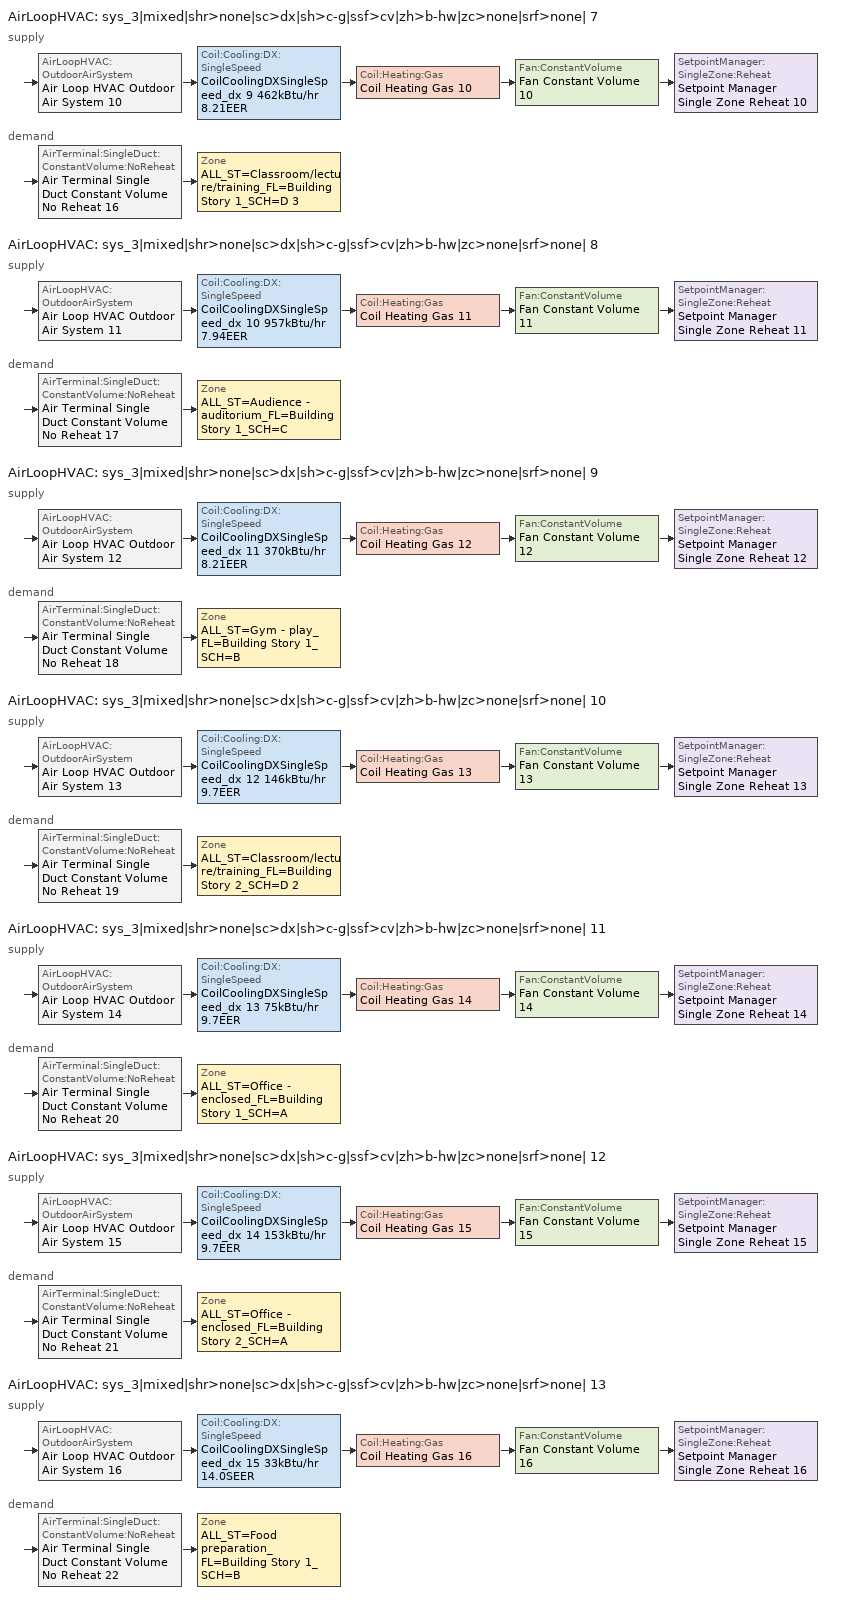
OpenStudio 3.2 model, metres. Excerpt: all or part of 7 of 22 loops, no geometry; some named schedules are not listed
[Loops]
AirLoopHVAC 'sys_3|mixed|shr>none|sc>dx|sh>c-g|ssf>cv|zh>b-hw|zc>none|srf>none| 7'
 supply: AirLoopHVAC:OutdoorAirSystem 'Air Loop HVAC Outdoor Air System 10' > Coil:Cooling:DX:SingleSpeed 'CoilCoolingDXSingleSpeed_dx 9 462kBtu/hr 8.21EER' > Coil:Heating:Gas 'Coil Heating Gas 10' > Fan:ConstantVolume 'Fan Constant Volume 10' > SetpointManager:SingleZone:Reheat 'Setpoint Manager Single Zone Reheat 10'
 demand: AirTerminal:SingleDuct:ConstantVolume:NoReheat 'Air Terminal Single Duct Constant Volume No Reheat 16' > Zone 'ALL_ST=Classroom/lecture/training_FL=Building Story 1_SCH=D 3'
AirLoopHVAC 'sys_3|mixed|shr>none|sc>dx|sh>c-g|ssf>cv|zh>b-hw|zc>none|srf>none| 8'
 supply: AirLoopHVAC:OutdoorAirSystem 'Air Loop HVAC Outdoor Air System 11' > Coil:Cooling:DX:SingleSpeed 'CoilCoolingDXSingleSpeed_dx 10 957kBtu/hr 7.94EER' > Coil:Heating:Gas 'Coil Heating Gas 11' > Fan:ConstantVolume 'Fan Constant Volume 11' > SetpointManager:SingleZone:Reheat 'Setpoint Manager Single Zone Reheat 11'
 demand: AirTerminal:SingleDuct:ConstantVolume:NoReheat 'Air Terminal Single Duct Constant Volume No Reheat 17' > Zone 'ALL_ST=Audience - auditorium_FL=Building Story 1_SCH=C'
AirLoopHVAC 'sys_3|mixed|shr>none|sc>dx|sh>c-g|ssf>cv|zh>b-hw|zc>none|srf>none| 9'
 supply: AirLoopHVAC:OutdoorAirSystem 'Air Loop HVAC Outdoor Air System 12' > Coil:Cooling:DX:SingleSpeed 'CoilCoolingDXSingleSpeed_dx 11 370kBtu/hr 8.21EER' > Coil:Heating:Gas 'Coil Heating Gas 12' > Fan:ConstantVolume 'Fan Constant Volume 12' > SetpointManager:SingleZone:Reheat 'Setpoint Manager Single Zone Reheat 12'
 demand: AirTerminal:SingleDuct:ConstantVolume:NoReheat 'Air Terminal Single Duct Constant Volume No Reheat 18' > Zone 'ALL_ST=Gym - play_FL=Building Story 1_SCH=B'
AirLoopHVAC 'sys_3|mixed|shr>none|sc>dx|sh>c-g|ssf>cv|zh>b-hw|zc>none|srf>none| 10'
 supply: AirLoopHVAC:OutdoorAirSystem 'Air Loop HVAC Outdoor Air System 13' > Coil:Cooling:DX:SingleSpeed 'CoilCoolingDXSingleSpeed_dx 12 146kBtu/hr 9.7EER' > Coil:Heating:Gas 'Coil Heating Gas 13' > Fan:ConstantVolume 'Fan Constant Volume 13' > SetpointManager:SingleZone:Reheat 'Setpoint Manager Single Zone Reheat 13'
 demand: AirTerminal:SingleDuct:ConstantVolume:NoReheat 'Air Terminal Single Duct Constant Volume No Reheat 19' > Zone 'ALL_ST=Classroom/lecture/training_FL=Building Story 2_SCH=D 2'
AirLoopHVAC 'sys_3|mixed|shr>none|sc>dx|sh>c-g|ssf>cv|zh>b-hw|zc>none|srf>none| 11'
 supply: AirLoopHVAC:OutdoorAirSystem 'Air Loop HVAC Outdoor Air System 14' > Coil:Cooling:DX:SingleSpeed 'CoilCoolingDXSingleSpeed_dx 13 75kBtu/hr 9.7EER' > Coil:Heating:Gas 'Coil Heating Gas 14' > Fan:ConstantVolume 'Fan Constant Volume 14' > SetpointManager:SingleZone:Reheat 'Setpoint Manager Single Zone Reheat 14'
 demand: AirTerminal:SingleDuct:ConstantVolume:NoReheat 'Air Terminal Single Duct Constant Volume No Reheat 20' > Zone 'ALL_ST=Office - enclosed_FL=Building Story 1_SCH=A'
AirLoopHVAC 'sys_3|mixed|shr>none|sc>dx|sh>c-g|ssf>cv|zh>b-hw|zc>none|srf>none| 12'
 supply: AirLoopHVAC:OutdoorAirSystem 'Air Loop HVAC Outdoor Air System 15' > Coil:Cooling:DX:SingleSpeed 'CoilCoolingDXSingleSpeed_dx 14 153kBtu/hr 9.7EER' > Coil:Heating:Gas 'Coil Heating Gas 15' > Fan:ConstantVolume 'Fan Constant Volume 15' > SetpointManager:SingleZone:Reheat 'Setpoint Manager Single Zone Reheat 15'
 demand: AirTerminal:SingleDuct:ConstantVolume:NoReheat 'Air Terminal Single Duct Constant Volume No Reheat 21' > Zone 'ALL_ST=Office - enclosed_FL=Building Story 2_SCH=A'
AirLoopHVAC 'sys_3|mixed|shr>none|sc>dx|sh>c-g|ssf>cv|zh>b-hw|zc>none|srf>none| 13'
 supply: AirLoopHVAC:OutdoorAirSystem 'Air Loop HVAC Outdoor Air System 16' > Coil:Cooling:DX:SingleSpeed 'CoilCoolingDXSingleSpeed_dx 15 33kBtu/hr 14.0SEER' > Coil:Heating:Gas 'Coil Heating Gas 16' > Fan:ConstantVolume 'Fan Constant Volume 16' > SetpointManager:SingleZone:Reheat 'Setpoint Manager Single Zone Reheat 16'
 demand: AirTerminal:SingleDuct:ConstantVolume:NoReheat 'Air Terminal Single Duct Constant Volume No Reheat 22' > Zone 'ALL_ST=Food preparation_FL=Building Story 1_SCH=B'
[Sizing:Zone] Zone Cooling Design Supply Air Temperature Input Method=TemperatureDifference; Zone Cooling Design Supply Air Temperature {C}=14; Zone Cooling Design Supply Air Temperature Difference {deltaC}=11; Zone Heating Design Supply Air Temperature Input Method=TemperatureDifference; Zone Heating Design Supply Air Temperature {C}=40; Zone Heating Design Supply Air Temperature Difference {deltaC}=21; Zone Cooling Design Supply Air Humidity Ratio {kg-H2O/kg-air}=0.0085; Zone Heating Design Supply Air Humidity Ratio {kg-H2O/kg-air}=0.008; Zone Heating Sizing Factor=1.3; Zone Cooling Sizing Factor=1.1; Cooling Design Air Flow Method=DesignDay; Heating Design Air Flow Method=DesignDay; Account for Dedicated Outdoor Air System=No; Dedicated Outdoor Air System Control Strategy=NeutralSupplyAir; Dedicated Outdoor Air Low Setpoint Temperature for Design {C}=autosize; Dedicated Outdoor Air High Setpoint Temperature for Design {C}=autosize
ALL_ST=Classroom/lecture/training_FL=Building Story 1_SCH=D 3; ALL_ST=Audience - auditorium_FL=Building Story 1_SCH=C; ALL_ST=Gym - play_FL=Building Story 1_SCH=B; ALL_ST=Classroom/lecture/training_FL=Building Story 2_SCH=D 2; ALL_ST=Office - enclosed_FL=Building Story 1_SCH=A; ALL_ST=Office - enclosed_FL=Building Story 2_SCH=A; ALL_ST=Food preparation_FL=Building Story 1_SCH=B
[Zone equipment]
ALL_ST=Classroom/lecture/training_FL=Building Story 1_SCH=D 3: Zone HVAC Baseboard Convective Water 16, Air Terminal Single Duct Constant Volume No Reheat 16
ALL_ST=Audience - auditorium_FL=Building Story 1_SCH=C: Zone HVAC Baseboard Convective Water 17, Air Terminal Single Duct Constant Volume No Reheat 17
ALL_ST=Gym - play_FL=Building Story 1_SCH=B: Zone HVAC Baseboard Convective Water 18, Air Terminal Single Duct Constant Volume No Reheat 18
ALL_ST=Classroom/lecture/training_FL=Building Story 2_SCH=D 2: Zone HVAC Baseboard Convective Water 19, Air Terminal Single Duct Constant Volume No Reheat 19
ALL_ST=Office - enclosed_FL=Building Story 1_SCH=A: Zone HVAC Baseboard Convective Water 20, Air Terminal Single Duct Constant Volume No Reheat 20
ALL_ST=Office - enclosed_FL=Building Story 2_SCH=A: Zone HVAC Baseboard Convective Water 21, Air Terminal Single Duct Constant Volume No Reheat 21
ALL_ST=Food preparation_FL=Building Story 1_SCH=B: Zone HVAC Baseboard Convective Water 22, Air Terminal Single Duct Constant Volume No Reheat 22
[AirLoopHVAC] Design Supply Air Flow Rate {m3/s}=autosize; Design Return Air Flow Fraction of Supply Air Flow=1
Name | Availability Schedule
sys_3|mixed|shr>none|sc>dx|sh>c-g|ssf>cv|zh>b-hw|zc>none|srf>none| 7 | sys_3|mixed|shr>none|sc>dx|sh>c-g|ssf>cv|zh>b-hw|zc>none|srf>none| 7 Occ Sch
sys_3|mixed|shr>none|sc>dx|sh>c-g|ssf>cv|zh>b-hw|zc>none|srf>none| 8 | sys_3|mixed|shr>none|sc>dx|sh>c-g|ssf>cv|zh>b-hw|zc>none|srf>none| 8 Occ Sch
sys_3|mixed|shr>none|sc>dx|sh>c-g|ssf>cv|zh>b-hw|zc>none|srf>none| 9 | sys_3|mixed|shr>none|sc>dx|sh>c-g|ssf>cv|zh>b-hw|zc>none|srf>none| 9 Occ Sch
sys_3|mixed|shr>none|sc>dx|sh>c-g|ssf>cv|zh>b-hw|zc>none|srf>none| 10 | sys_3|mixed|shr>none|sc>dx|sh>c-g|ssf>cv|zh>b-hw|zc>none|srf>none| 10 Occ Sch
sys_3|mixed|shr>none|sc>dx|sh>c-g|ssf>cv|zh>b-hw|zc>none|srf>none| 11 | sys_3|mixed|shr>none|sc>dx|sh>c-g|ssf>cv|zh>b-hw|zc>none|srf>none| 11 Occ Sch
sys_3|mixed|shr>none|sc>dx|sh>c-g|ssf>cv|zh>b-hw|zc>none|srf>none| 12 | sys_3|mixed|shr>none|sc>dx|sh>c-g|ssf>cv|zh>b-hw|zc>none|srf>none| 12 Occ Sch
sys_3|mixed|shr>none|sc>dx|sh>c-g|ssf>cv|zh>b-hw|zc>none|srf>none| 13 | sys_3|mixed|shr>none|sc>dx|sh>c-g|ssf>cv|zh>b-hw|zc>none|srf>none| 13 Occ Sch
[Sizing:System] Type of Load to Size On=Sensible; Design Outdoor Air Flow Rate {m3/s}=Autosize; Central Heating Maximum System Air Flow Ratio=1; Preheat Design Temperature {C}=7; Preheat Design Humidity Ratio {kg-H2O/kg-Air}=0.008; Precool Design Temperature {C}=13; Precool Design Humidity Ratio {kg-H2O/kg-Air}=0.008; Central Cooling Design Supply Air Temperature {C}=13; Central Heating Design Supply Air Temperature {C}=43; Sizing Option=NonCoincident; 100% Outdoor Air in Cooling=No; 100% Outdoor Air in Heating=No; Central Cooling Design Supply Air Humidity Ratio {kg-H2O/kg-Air}=0.0085; Central Heating Design Supply Air Humidity Ratio {kg-H2O/kg-Air}=0.008; Cooling Design Air Flow Method=DesignDay; Cooling Design Air Flow Rate {m3/s}=0; Heating Design Air Flow Method=DesignDay; Heating Design Air Flow Rate {m3/s}=0; System Outdoor Air Method=ZoneSum; Zone Maximum Outdoor Air Fraction=1; Cooling Supply Air Flow Rate Per Floor Area {m3/s-m2}=0.00996765; Cooling Fraction of Autosized Cooling Supply Air Flow Rate=1; Cooling Supply Air Flow Rate Per Unit Cooling Capacity {m3/s-W}=3.94755e-05; Heating Supply Air Flow Rate Per Floor Area {m3/s-m2}=0.00996765; Heating Fraction of Autosized Heating Supply Air Flow Rate=1; Heating Fraction of Autosized Cooling Supply Air Flow Rate=1; Heating Supply Air Flow Rate Per Unit Heating Capacity {m3/s-W}=3.15882e-05; Cooling Design Capacity Method=CoolingDesignCapacity; Cooling Design Capacity {W}=autosize; Cooling Design Capacity Per Floor Area {W/m2}=234.7; Fraction of Autosized Cooling Design Capacity=1; Heating Design Capacity Method=HeatingDesignCapacity; Heating Design Capacity {W}=autosize; Heating Design Capacity Per Floor Area {W/m2}=157; Fraction of Autosized Heating Design Capacity=1; Central Cooling Capacity Control Method=OnOff
sys_3|mixed|shr>none|sc>dx|sh>c-g|ssf>cv|zh>b-hw|zc>none|srf>none| 7; sys_3|mixed|shr>none|sc>dx|sh>c-g|ssf>cv|zh>b-hw|zc>none|srf>none| 8; sys_3|mixed|shr>none|sc>dx|sh>c-g|ssf>cv|zh>b-hw|zc>none|srf>none| 9; sys_3|mixed|shr>none|sc>dx|sh>c-g|ssf>cv|zh>b-hw|zc>none|srf>none| 10; sys_3|mixed|shr>none|sc>dx|sh>c-g|ssf>cv|zh>b-hw|zc>none|srf>none| 11; sys_3|mixed|shr>none|sc>dx|sh>c-g|ssf>cv|zh>b-hw|zc>none|srf>none| 12; sys_3|mixed|shr>none|sc>dx|sh>c-g|ssf>cv|zh>b-hw|zc>none|srf>none| 13
[Fan:ConstantVolume] Availability Schedule=Always On Discrete; Fan Total Efficiency=0.39975; Pressure Rise {Pa}=640; Maximum Flow Rate {m3/s}=AutoSize; Motor Efficiency=0.615
Fan Constant Volume 10; Fan Constant Volume 11; Fan Constant Volume 12; Fan Constant Volume 13; Fan Constant Volume 14; Fan Constant Volume 15; Fan Constant Volume 16
[Coil:Cooling:DX:SingleSpeed] Availability Schedule=Always On Discrete; Rated Total Cooling Capacity {W}=autosize; Rated Sensible Heat Ratio=autosize; Rated Air Flow Rate {m3/s}=autosize; Rated Evaporator Fan Power Per Volume Flow Rate {W/(m3/s)}=773.3; Total Cooling Capacity Function of Temperature Curve=DXCOOL-NECB2011-REF-CAPFT; Total Cooling Capacity Function of Flow Fraction Curve=DXCOOL-NECB2011-REF-CAPFFLOW; Energy Input Ratio Function of Temperature Curve=DXCOOL-NECB2011-REF-COOLEIRFT; Energy Input Ratio Function of Flow Fraction Curve=DXCOOL-NECB2011-REF-COOLEIRFFLOW; Part Load Fraction Correlation Curve=DXCOOL-NECB2011-REF-COOLPLFFPLR; Minimum Outdoor Dry-Bulb Temperature for Compressor Operation {C}=-25; Condenser Type=AirCooled; Evaporative Condenser Effectiveness=0; Evaporative Condenser Air Flow Rate {m3/s}=Autosize; Evaporative Condenser Pump Rated Power Consumption {W}=Autosize; Crankcase Heater Capacity {W}=0; Maximum Outdoor Dry-Bulb Temperature for Crankcase Heater Operation {C}=0; Basin Heater Capacity {W/K}=0; Basin Heater Setpoint Temperature {C}=10
Name | Rated COP {W/W}
CoilCoolingDXSingleSpeed_dx 9 462kBtu/hr 8.21EER; CoilCoolingDXSingleSpeed_dx 11 370kBtu/hr 8.21EER | 2.8699
CoilCoolingDXSingleSpeed_dx 10 957kBtu/hr 7.94EER | 2.78
CoilCoolingDXSingleSpeed_dx 12 146kBtu/hr 9.7EER; CoilCoolingDXSingleSpeed_dx 13 75kBtu/hr 9.7EER; CoilCoolingDXSingleSpeed_dx 14 153kBtu/hr 9.7EER | 3.36599
CoilCoolingDXSingleSpeed_dx 15 33kBtu/hr 14.0SEER | 4.11713
[Coil:Heating:Gas] Availability Schedule=Always On Discrete; Nominal Capacity {W}=AutoSize; Parasitic Electric Load {W}=0; Part Load Fraction Correlation Curve=FURNACE-EFFPLR-NECB2011; Parasitic Gas Load {W}=0
Name | Gas Burner Efficiency
Coil Heating Gas 10; Coil Heating Gas 11; Coil Heating Gas 12 | 0.81
Coil Heating Gas 13; Coil Heating Gas 14; Coil Heating Gas 15; Coil Heating Gas 16 | 0.924
[Controller:OutdoorAir] Minimum Outdoor Air Flow Rate {m3/s}=autosize; Maximum Outdoor Air Flow Rate {m3/s}=Autosize; Economizer Control Action Type=ModulateFlow; Lockout Type=NoLockout; Minimum Limit Type=FixedMinimum; High Humidity Control=No; Heat Recovery Bypass Control Type=BypassWhenWithinEconomizerLimits
Name | Economizer Control Type | Minimum Outdoor Air Schedule | Controller Mechanical Ventilation | Economizer Maximum Limit Dry-Bulb Temperature {C} | Economizer Maximum Limit Enthalpy {J/kg} | Economizer Minimum Limit Dry-Bulb Temperature {C}
Controller Outdoor Air 10 | DifferentialEnthalpy | sys_3|mixed|shr>none|sc>dx|sh>c-g|ssf>cv|zh>b-hw|zc>none|srf>none| 7 Occ Sch | Controller Mechanical Ventilation 10
Controller Outdoor Air 11 | DifferentialEnthalpy | sys_3|mixed|shr>none|sc>dx|sh>c-g|ssf>cv|zh>b-hw|zc>none|srf>none| 8 Occ Sch | Controller Mechanical Ventilation 11
Controller Outdoor Air 12 | DifferentialEnthalpy | sys_3|mixed|shr>none|sc>dx|sh>c-g|ssf>cv|zh>b-hw|zc>none|srf>none| 9 Occ Sch | Controller Mechanical Ventilation 12
Controller Outdoor Air 13 | DifferentialEnthalpy | sys_3|mixed|shr>none|sc>dx|sh>c-g|ssf>cv|zh>b-hw|zc>none|srf>none| 10 Occ Sch | Controller Mechanical Ventilation 13
Controller Outdoor Air 14 | DifferentialEnthalpy | sys_3|mixed|shr>none|sc>dx|sh>c-g|ssf>cv|zh>b-hw|zc>none|srf>none| 11 Occ Sch | Controller Mechanical Ventilation 14
Controller Outdoor Air 15 | DifferentialEnthalpy | sys_3|mixed|shr>none|sc>dx|sh>c-g|ssf>cv|zh>b-hw|zc>none|srf>none| 12 Occ Sch | Controller Mechanical Ventilation 15
Controller Outdoor Air 16 | NoEconomizer | sys_3|mixed|shr>none|sc>dx|sh>c-g|ssf>cv|zh>b-hw|zc>none|srf>none| 13 Occ Sch | Controller Mechanical Ventilation 16 | 28 | 64000 | -100
[Controller:MechanicalVentilation] Availability Schedule=Always On Discrete; System Outdoor Air Method=ZoneSum
Controller Mechanical Ventilation 10; Controller Mechanical Ventilation 11; Controller Mechanical Ventilation 12; Controller Mechanical Ventilation 13; Controller Mechanical Ventilation 14; Controller Mechanical Ventilation 15; Controller Mechanical Ventilation 16
[AirLoopHVAC:OutdoorAirSystem]
Name | Controller
Air Loop HVAC Outdoor Air System 10 | Controller Outdoor Air 10
Air Loop HVAC Outdoor Air System 11 | Controller Outdoor Air 11
Air Loop HVAC Outdoor Air System 12 | Controller Outdoor Air 12
Air Loop HVAC Outdoor Air System 13 | Controller Outdoor Air 13
Air Loop HVAC Outdoor Air System 14 | Controller Outdoor Air 14
Air Loop HVAC Outdoor Air System 15 | Controller Outdoor Air 15
Air Loop HVAC Outdoor Air System 16 | Controller Outdoor Air 16
[SetpointManager:SingleZone:Reheat] Minimum Supply Air Temperature {C}=13; Maximum Supply Air Temperature {C}=43
Name | Control Zone
Setpoint Manager Single Zone Reheat 10 | ALL_ST=Classroom/lecture/training_FL=Building Story 1_SCH=D 3
Setpoint Manager Single Zone Reheat 11 | ALL_ST=Audience - auditorium_FL=Building Story 1_SCH=C
Setpoint Manager Single Zone Reheat 12 | ALL_ST=Gym - play_FL=Building Story 1_SCH=B
Setpoint Manager Single Zone Reheat 13 | ALL_ST=Classroom/lecture/training_FL=Building Story 2_SCH=D 2
Setpoint Manager Single Zone Reheat 14 | ALL_ST=Office - enclosed_FL=Building Story 1_SCH=A
Setpoint Manager Single Zone Reheat 15 | ALL_ST=Office - enclosed_FL=Building Story 2_SCH=A
Setpoint Manager Single Zone Reheat 16 | ALL_ST=Food preparation_FL=Building Story 1_SCH=B
[AirTerminal:SingleDuct:ConstantVolume:NoReheat] Availability Schedule=Always On Discrete; Maximum Air Flow Rate {m3/s}=AutoSize
Air Terminal Single Duct Constant Volume No Reheat 16; Air Terminal Single Duct Constant Volume No Reheat 17; Air Terminal Single Duct Constant Volume No Reheat 18; Air Terminal Single Duct Constant Volume No Reheat 19; Air Terminal Single Duct Constant Volume No Reheat 20; Air Terminal Single Duct Constant Volume No Reheat 21; Air Terminal Single Duct Constant Volume No Reheat 22
[Schedule:Ruleset]
Name | Default Day Schedule | Summer Design Day Schedule | Winter Design Day Schedule
sys_3|mixed|shr>none|sc>dx|sh>c-g|ssf>cv|zh>b-hw|zc>none|srf>none| 10 Occ Sch | sys_3|mixed|shr>none|sc>dx|sh>c-g|ssf>cv|zh>b-hw|zc>none|srf>none| 10 Occ Sch Default | sys_3|mixed|shr>none|sc>dx|sh>c-g|ssf>cv|zh>b-hw|zc>none|srf>none| 10 Occ Sch Summer Design Day | sys_3|mixed|shr>none|sc>dx|sh>c-g|ssf>cv|zh>b-hw|zc>none|srf>none| 10 Occ Sch Winter Design Day
sys_3|mixed|shr>none|sc>dx|sh>c-g|ssf>cv|zh>b-hw|zc>none|srf>none| 11 Occ Sch | sys_3|mixed|shr>none|sc>dx|sh>c-g|ssf>cv|zh>b-hw|zc>none|srf>none| 11 Occ Sch Default | sys_3|mixed|shr>none|sc>dx|sh>c-g|ssf>cv|zh>b-hw|zc>none|srf>none| 11 Occ Sch Summer Design Day | sys_3|mixed|shr>none|sc>dx|sh>c-g|ssf>cv|zh>b-hw|zc>none|srf>none| 11 Occ Sch Winter Design Day
sys_3|mixed|shr>none|sc>dx|sh>c-g|ssf>cv|zh>b-hw|zc>none|srf>none| 12 Occ Sch | sys_3|mixed|shr>none|sc>dx|sh>c-g|ssf>cv|zh>b-hw|zc>none|srf>none| 12 Occ Sch Default | sys_3|mixed|shr>none|sc>dx|sh>c-g|ssf>cv|zh>b-hw|zc>none|srf>none| 12 Occ Sch Summer Design Day | sys_3|mixed|shr>none|sc>dx|sh>c-g|ssf>cv|zh>b-hw|zc>none|srf>none| 12 Occ Sch Winter Design Day
sys_3|mixed|shr>none|sc>dx|sh>c-g|ssf>cv|zh>b-hw|zc>none|srf>none| 13 Occ Sch | sys_3|mixed|shr>none|sc>dx|sh>c-g|ssf>cv|zh>b-hw|zc>none|srf>none| 13 Occ Sch Default | sys_3|mixed|shr>none|sc>dx|sh>c-g|ssf>cv|zh>b-hw|zc>none|srf>none| 13 Occ Sch Summer Design Day | sys_3|mixed|shr>none|sc>dx|sh>c-g|ssf>cv|zh>b-hw|zc>none|srf>none| 13 Occ Sch Winter Design Day
sys_3|mixed|shr>none|sc>dx|sh>c-g|ssf>cv|zh>b-hw|zc>none|srf>none| 7 Occ Sch | sys_3|mixed|shr>none|sc>dx|sh>c-g|ssf>cv|zh>b-hw|zc>none|srf>none| 7 Occ Sch Default | sys_3|mixed|shr>none|sc>dx|sh>c-g|ssf>cv|zh>b-hw|zc>none|srf>none| 7 Occ Sch Summer Design Day | sys_3|mixed|shr>none|sc>dx|sh>c-g|ssf>cv|zh>b-hw|zc>none|srf>none| 7 Occ Sch Winter Design Day
sys_3|mixed|shr>none|sc>dx|sh>c-g|ssf>cv|zh>b-hw|zc>none|srf>none| 8 Occ Sch | sys_3|mixed|shr>none|sc>dx|sh>c-g|ssf>cv|zh>b-hw|zc>none|srf>none| 8 Occ Sch Default | sys_3|mixed|shr>none|sc>dx|sh>c-g|ssf>cv|zh>b-hw|zc>none|srf>none| 8 Occ Sch Summer Design Day | sys_3|mixed|shr>none|sc>dx|sh>c-g|ssf>cv|zh>b-hw|zc>none|srf>none| 8 Occ Sch Winter Design Day
sys_3|mixed|shr>none|sc>dx|sh>c-g|ssf>cv|zh>b-hw|zc>none|srf>none| 9 Occ Sch | sys_3|mixed|shr>none|sc>dx|sh>c-g|ssf>cv|zh>b-hw|zc>none|srf>none| 9 Occ Sch Default | sys_3|mixed|shr>none|sc>dx|sh>c-g|ssf>cv|zh>b-hw|zc>none|srf>none| 9 Occ Sch Summer Design Day | sys_3|mixed|shr>none|sc>dx|sh>c-g|ssf>cv|zh>b-hw|zc>none|srf>none| 9 Occ Sch Winter Design Day
[Schedule:Day]
sys_3|mixed|shr>none|sc>dx|sh>c-g|ssf>cv|zh>b-hw|zc>none|srf>none| 7 Occ Sch Default: 9, 0, 0, 18, 0, 1, 19, 0, 0, 22, 0, 1, 24, 0, 0
sys_3|mixed|shr>none|sc>dx|sh>c-g|ssf>cv|zh>b-hw|zc>none|srf>none| 7 Occ Sch Winter Design Day; sys_3|mixed|shr>none|sc>dx|sh>c-g|ssf>cv|zh>b-hw|zc>none|srf>none| 7 Occ Sch Summer Design Day: 24, 0, 1
[Schedule:Constant]
Always On Discrete: Value=1
[Curve:Biquadratic] Minimum Value of x=13; Maximum Value of x=24; Minimum Value of y=24; Maximum Value of y=46
Name | Coefficient1 Constant | Coefficient2 x | Coefficient3 x**2 | Coefficient4 y | Coefficient5 y**2 | Coefficient6 x*y
DXCOOL-NECB2011-REF-CAPFT | 0.867905 | 0.0142459 | 0.00055436 | -0.0075575 | 3.3e-05 | -0.0001918
DXCOOL-NECB2011-REF-COOLEIRFT | 0.114171 | 0.0281822 | -0.0004199 | 0.0214108 | 0.000161028 | -0.000679104
[Curve:Quadratic] Minimum Value of x=0.5; Maximum Value of x=1.5
Name | Coefficient1 Constant | Coefficient2 x | Coefficient3 x**2
DXCOOL-NECB2011-REF-CAPFFLOW | 0.8 | 0.2 | 0
DXCOOL-NECB2011-REF-COOLEIRFFLOW | 1.1552 | -0.1808 | 0.0256
[Curve:Cubic] Maximum Value of x=1
Name | Coefficient1 Constant | Coefficient2 x | Coefficient3 x**2 | Coefficient4 x**3 | Minimum Value of x
DXCOOL-NECB2011-REF-COOLPLFFPLR | 0.0277 | 4.9151 | -8.184 | 4.2702 | 0.7
FURNACE-EFFPLR-NECB2011 | 0.722 | 0.8211 | -1.0396 | 0.5 | 0
